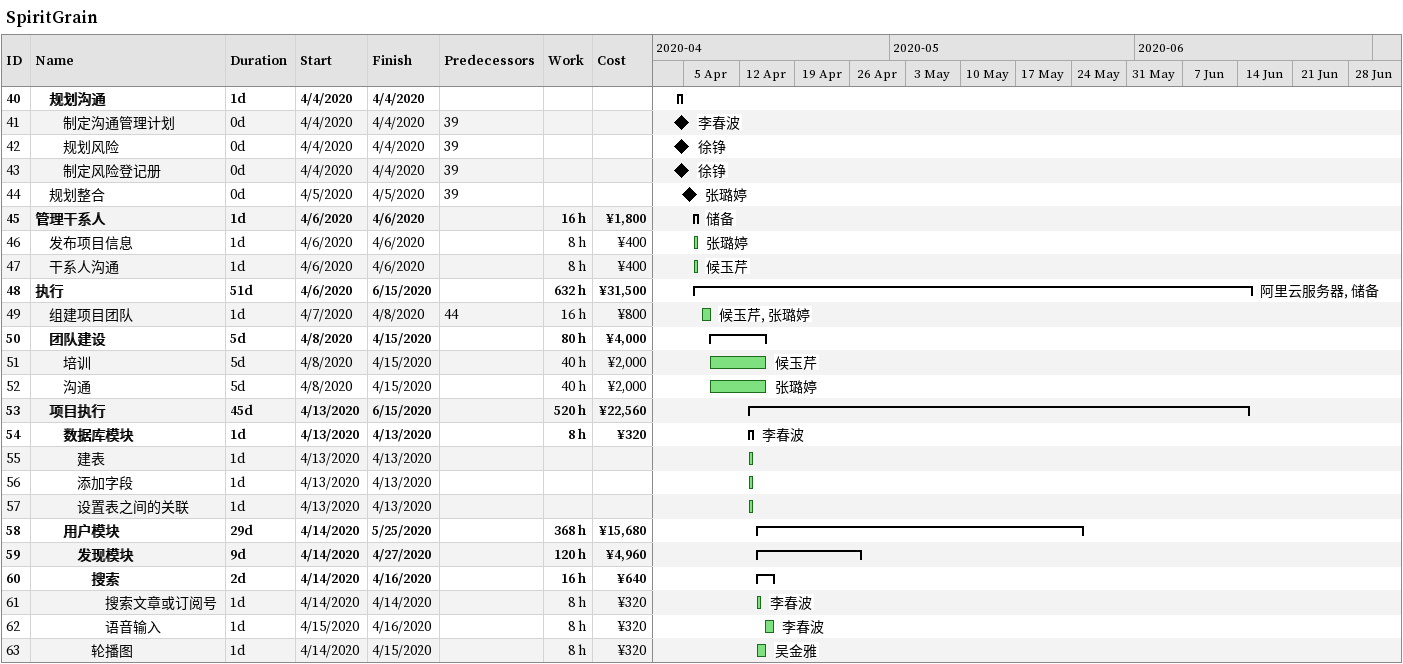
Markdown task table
SpiritGrain

| ID | Level | Task | Duration | Start | Finish | Predecessors | Resources | Work (h) | Cost (¥) |
|---|---|---|---|---|---|---|---|---|---|
| 40 | 2 | **规划沟通** | 1d | 2020-04-04 | 2020-04-04 |  |  |  |  |
| 41 | 3 | 制定沟通管理计划 | 0d | 2020-04-04 | 2020-04-04 | 39 | 李春波 |  |  |
| 42 | 3 | 规划风险 | 0d | 2020-04-04 | 2020-04-04 | 39 | 徐铮 |  |  |
| 43 | 3 | 制定风险登记册 | 0d | 2020-04-04 | 2020-04-04 | 39 | 徐铮 |  |  |
| 44 | 2 | 规划整合 | 0d | 2020-04-05 | 2020-04-05 | 39 | 张璐婷 |  |  |
| 45 | 1 | **管理干系人** | 1d | 2020-04-06 | 2020-04-06 |  | 储备 | 16 | 1800 |
| 46 | 2 | 发布项目信息 | 1d | 2020-04-06 | 2020-04-06 |  | 张璐婷 | 8 | 400 |
| 47 | 2 | 干系人沟通 | 1d | 2020-04-06 | 2020-04-06 |  | 候玉芹 | 8 | 400 |
| 48 | 1 | **执行** | 51d | 2020-04-06 | 2020-06-15 |  | 阿里云服务器, 储备 | 632 | 31500 |
| 49 | 2 | 组建项目团队 | 1d | 2020-04-07 | 2020-04-08 | 44 | 候玉芹, 张璐婷 | 16 | 800 |
| 50 | 2 | **团队建设** | 5d | 2020-04-08 | 2020-04-15 |  |  | 80 | 4000 |
| 51 | 3 | 培训 | 5d | 2020-04-08 | 2020-04-15 |  | 候玉芹 | 40 | 2000 |
| 52 | 3 | 沟通 | 5d | 2020-04-08 | 2020-04-15 |  | 张璐婷 | 40 | 2000 |
| 53 | 2 | **项目执行** | 45d | 2020-04-13 | 2020-06-15 |  |  | 520 | 22560 |
| 54 | 3 | **数据库模块** | 1d | 2020-04-13 | 2020-04-13 |  | 李春波 | 8 | 320 |
| 55 | 4 | 建表 | 1d | 2020-04-13 | 2020-04-13 |  |  |  |  |
| 56 | 4 | 添加字段 | 1d | 2020-04-13 | 2020-04-13 |  |  |  |  |
| 57 | 4 | 设置表之间的关联 | 1d | 2020-04-13 | 2020-04-13 |  |  |  |  |
| 58 | 3 | **用户模块** | 29d | 2020-04-14 | 2020-05-25 |  |  | 368 | 15680 |
| 59 | 4 | **发现模块** | 9d | 2020-04-14 | 2020-04-27 |  |  | 120 | 4960 |
| 60 | 5 | **搜索** | 2d | 2020-04-14 | 2020-04-16 |  |  | 16 | 640 |
| 61 | 6 | 搜索文章或订阅号 | 1d | 2020-04-14 | 2020-04-14 |  | 李春波 | 8 | 320 |
| 62 | 6 | 语音输入 | 1d | 2020-04-15 | 2020-04-16 |  | 李春波 | 8 | 320 |
| 63 | 5 | 轮播图 | 1d | 2020-04-14 | 2020-04-15 |  | 吴金雅 | 8 | 320 |
